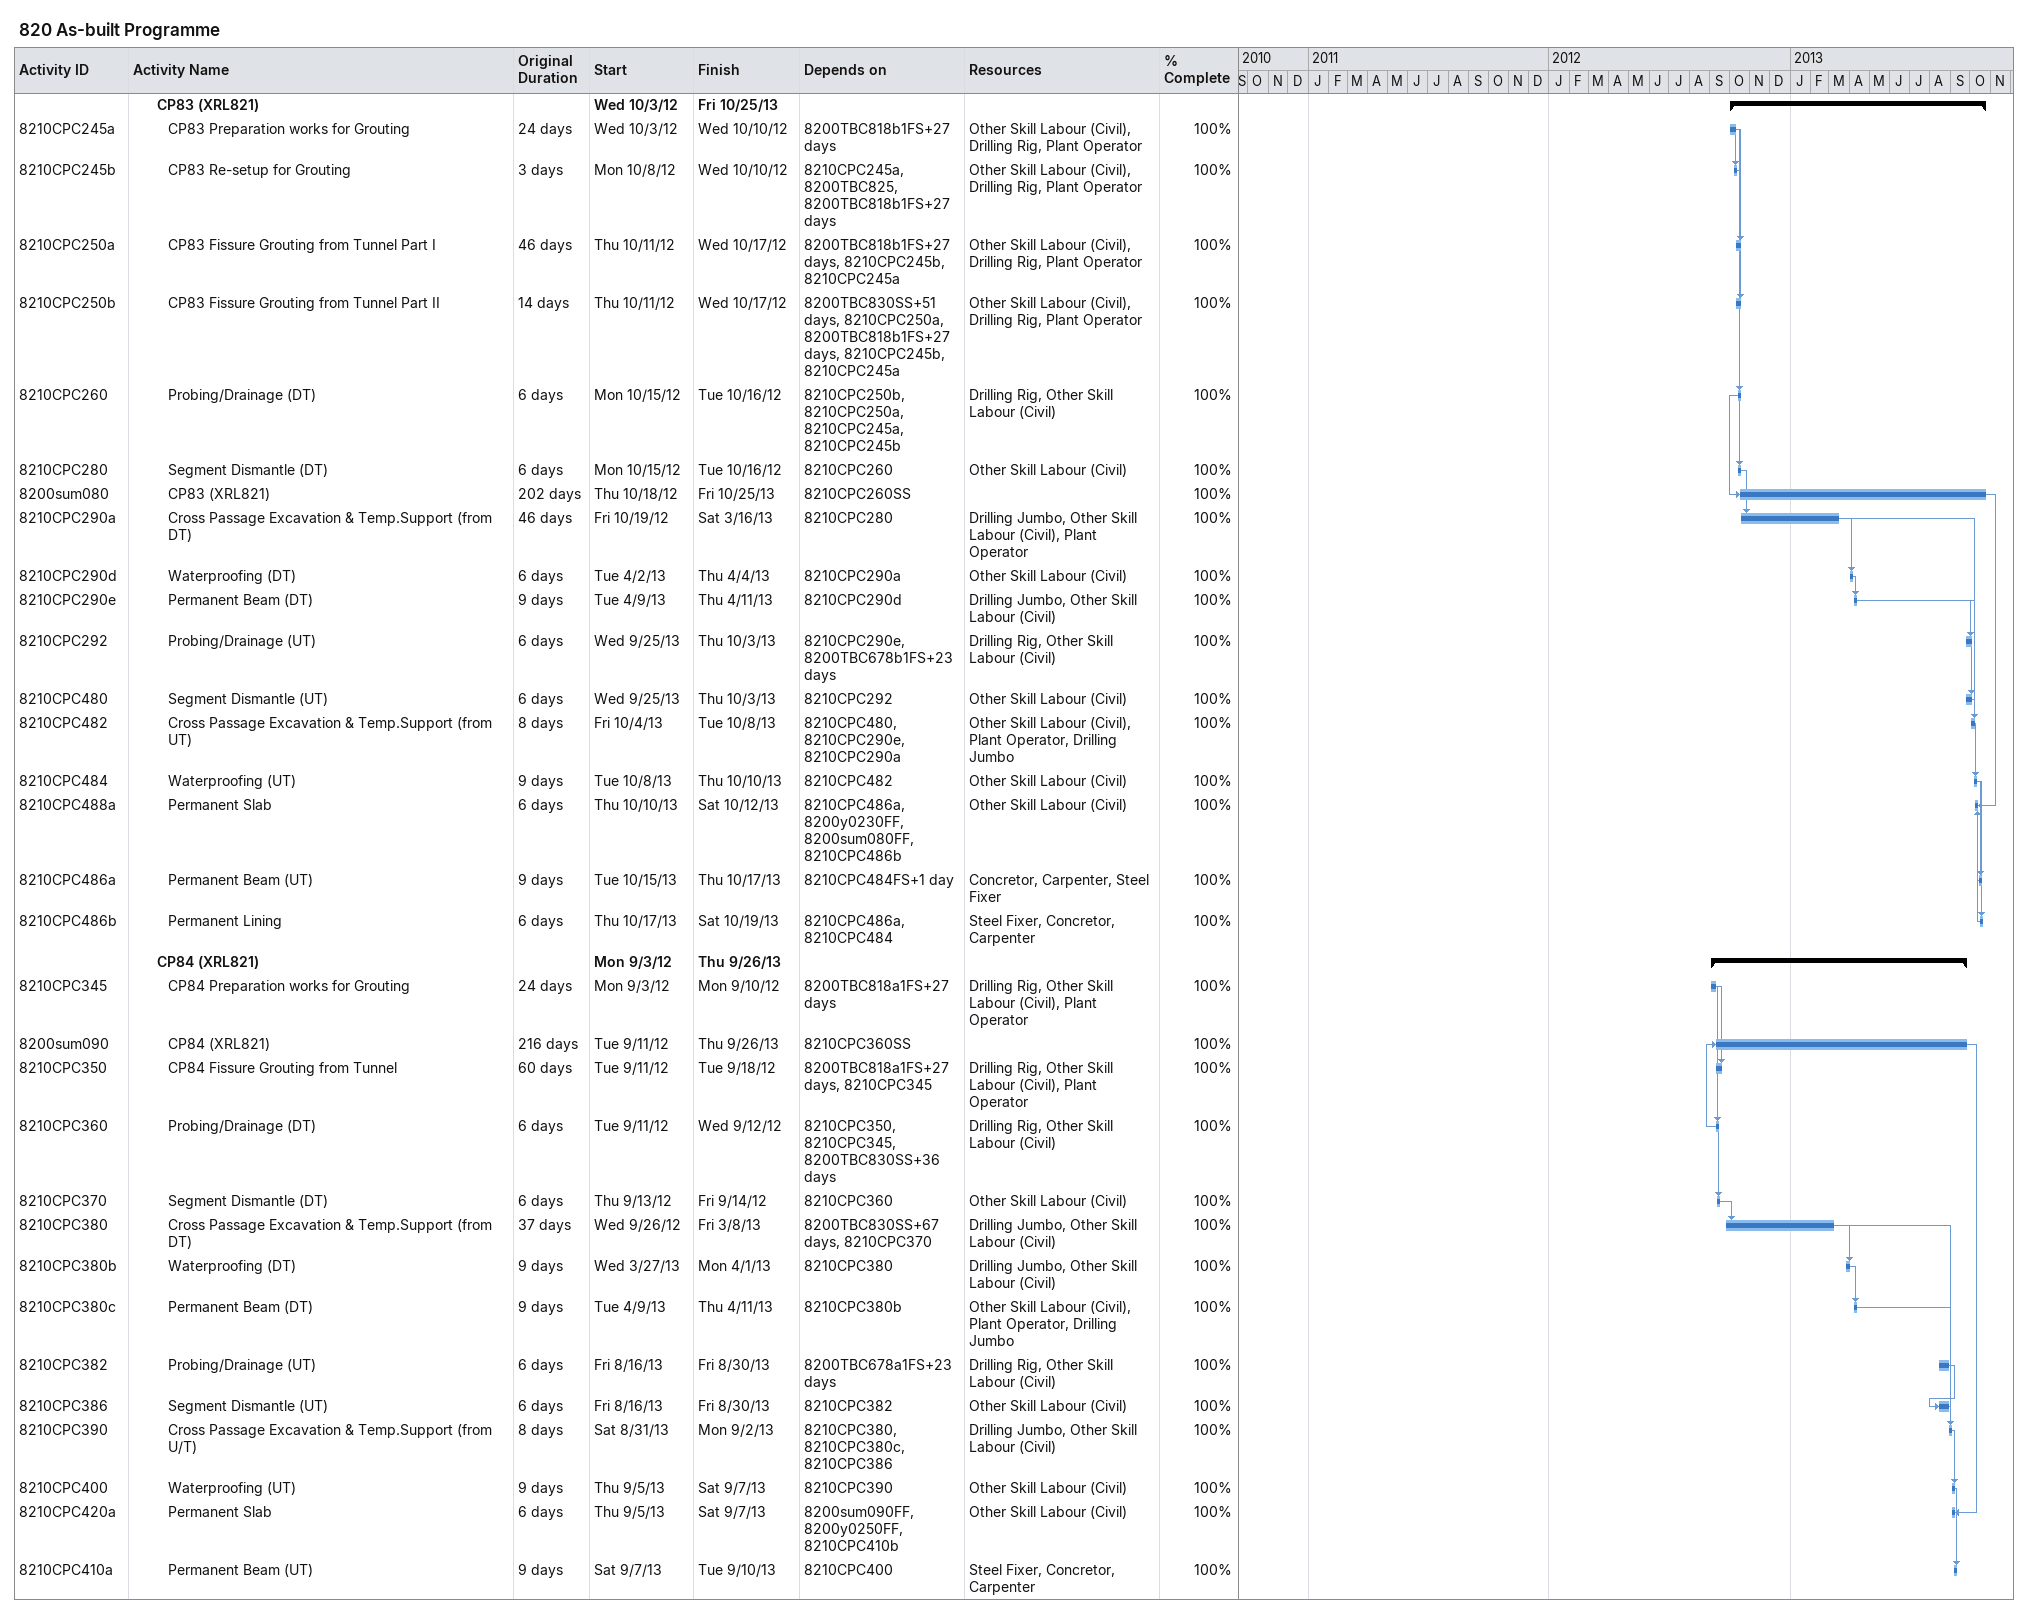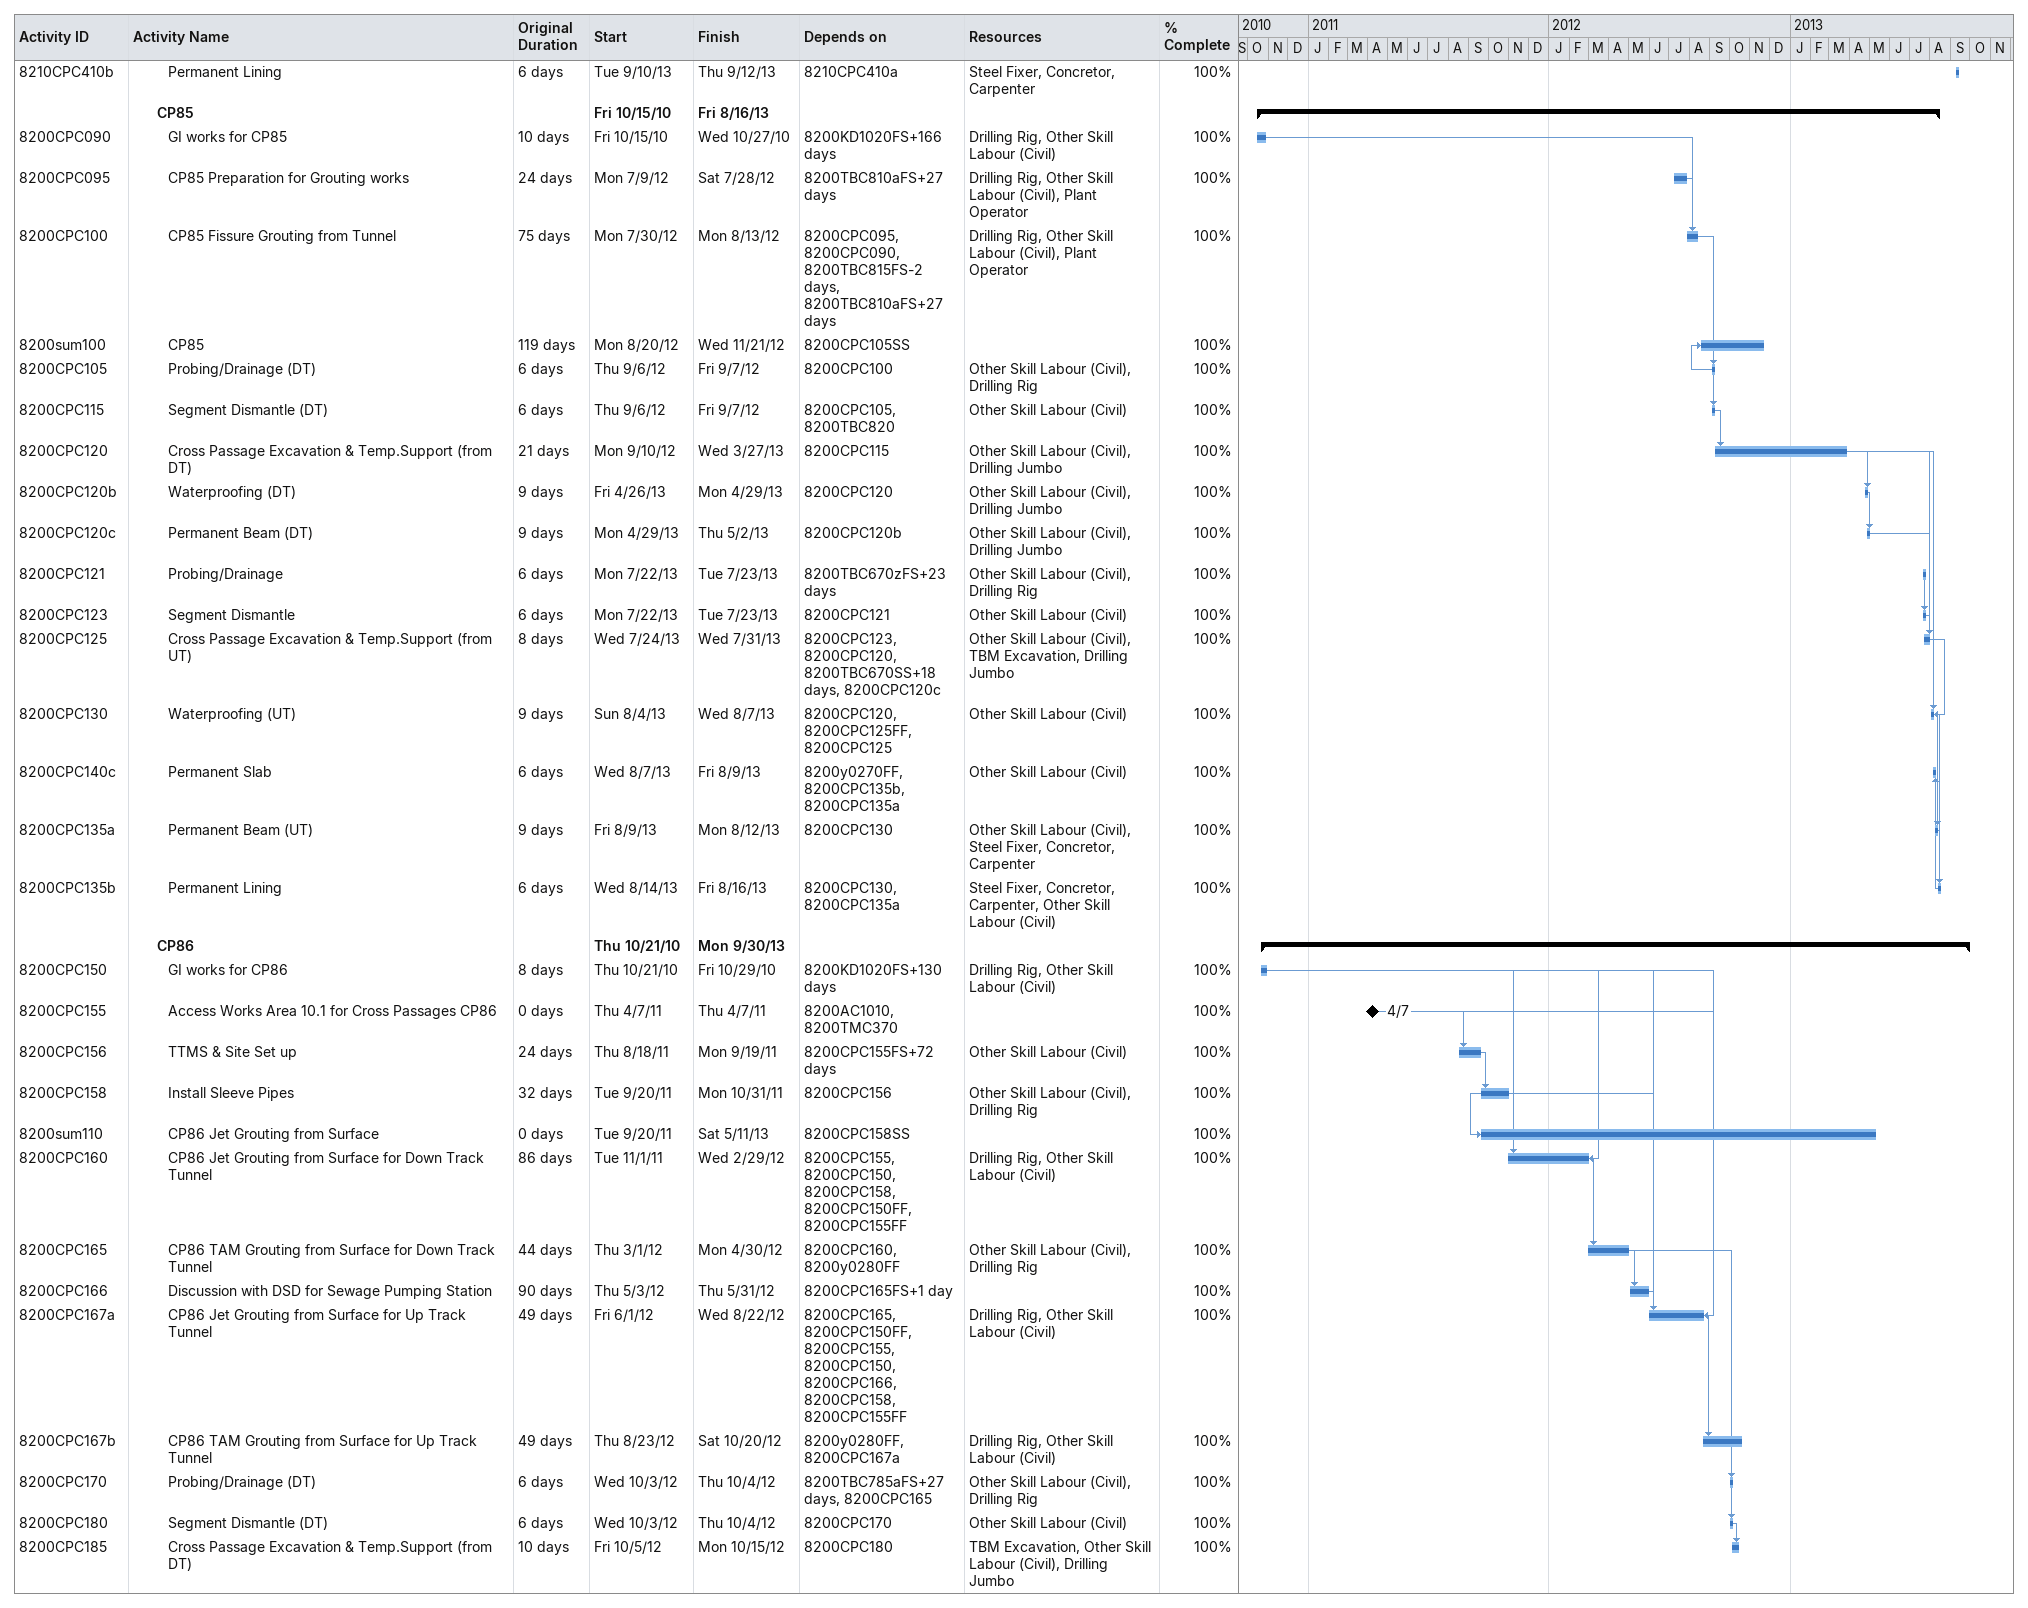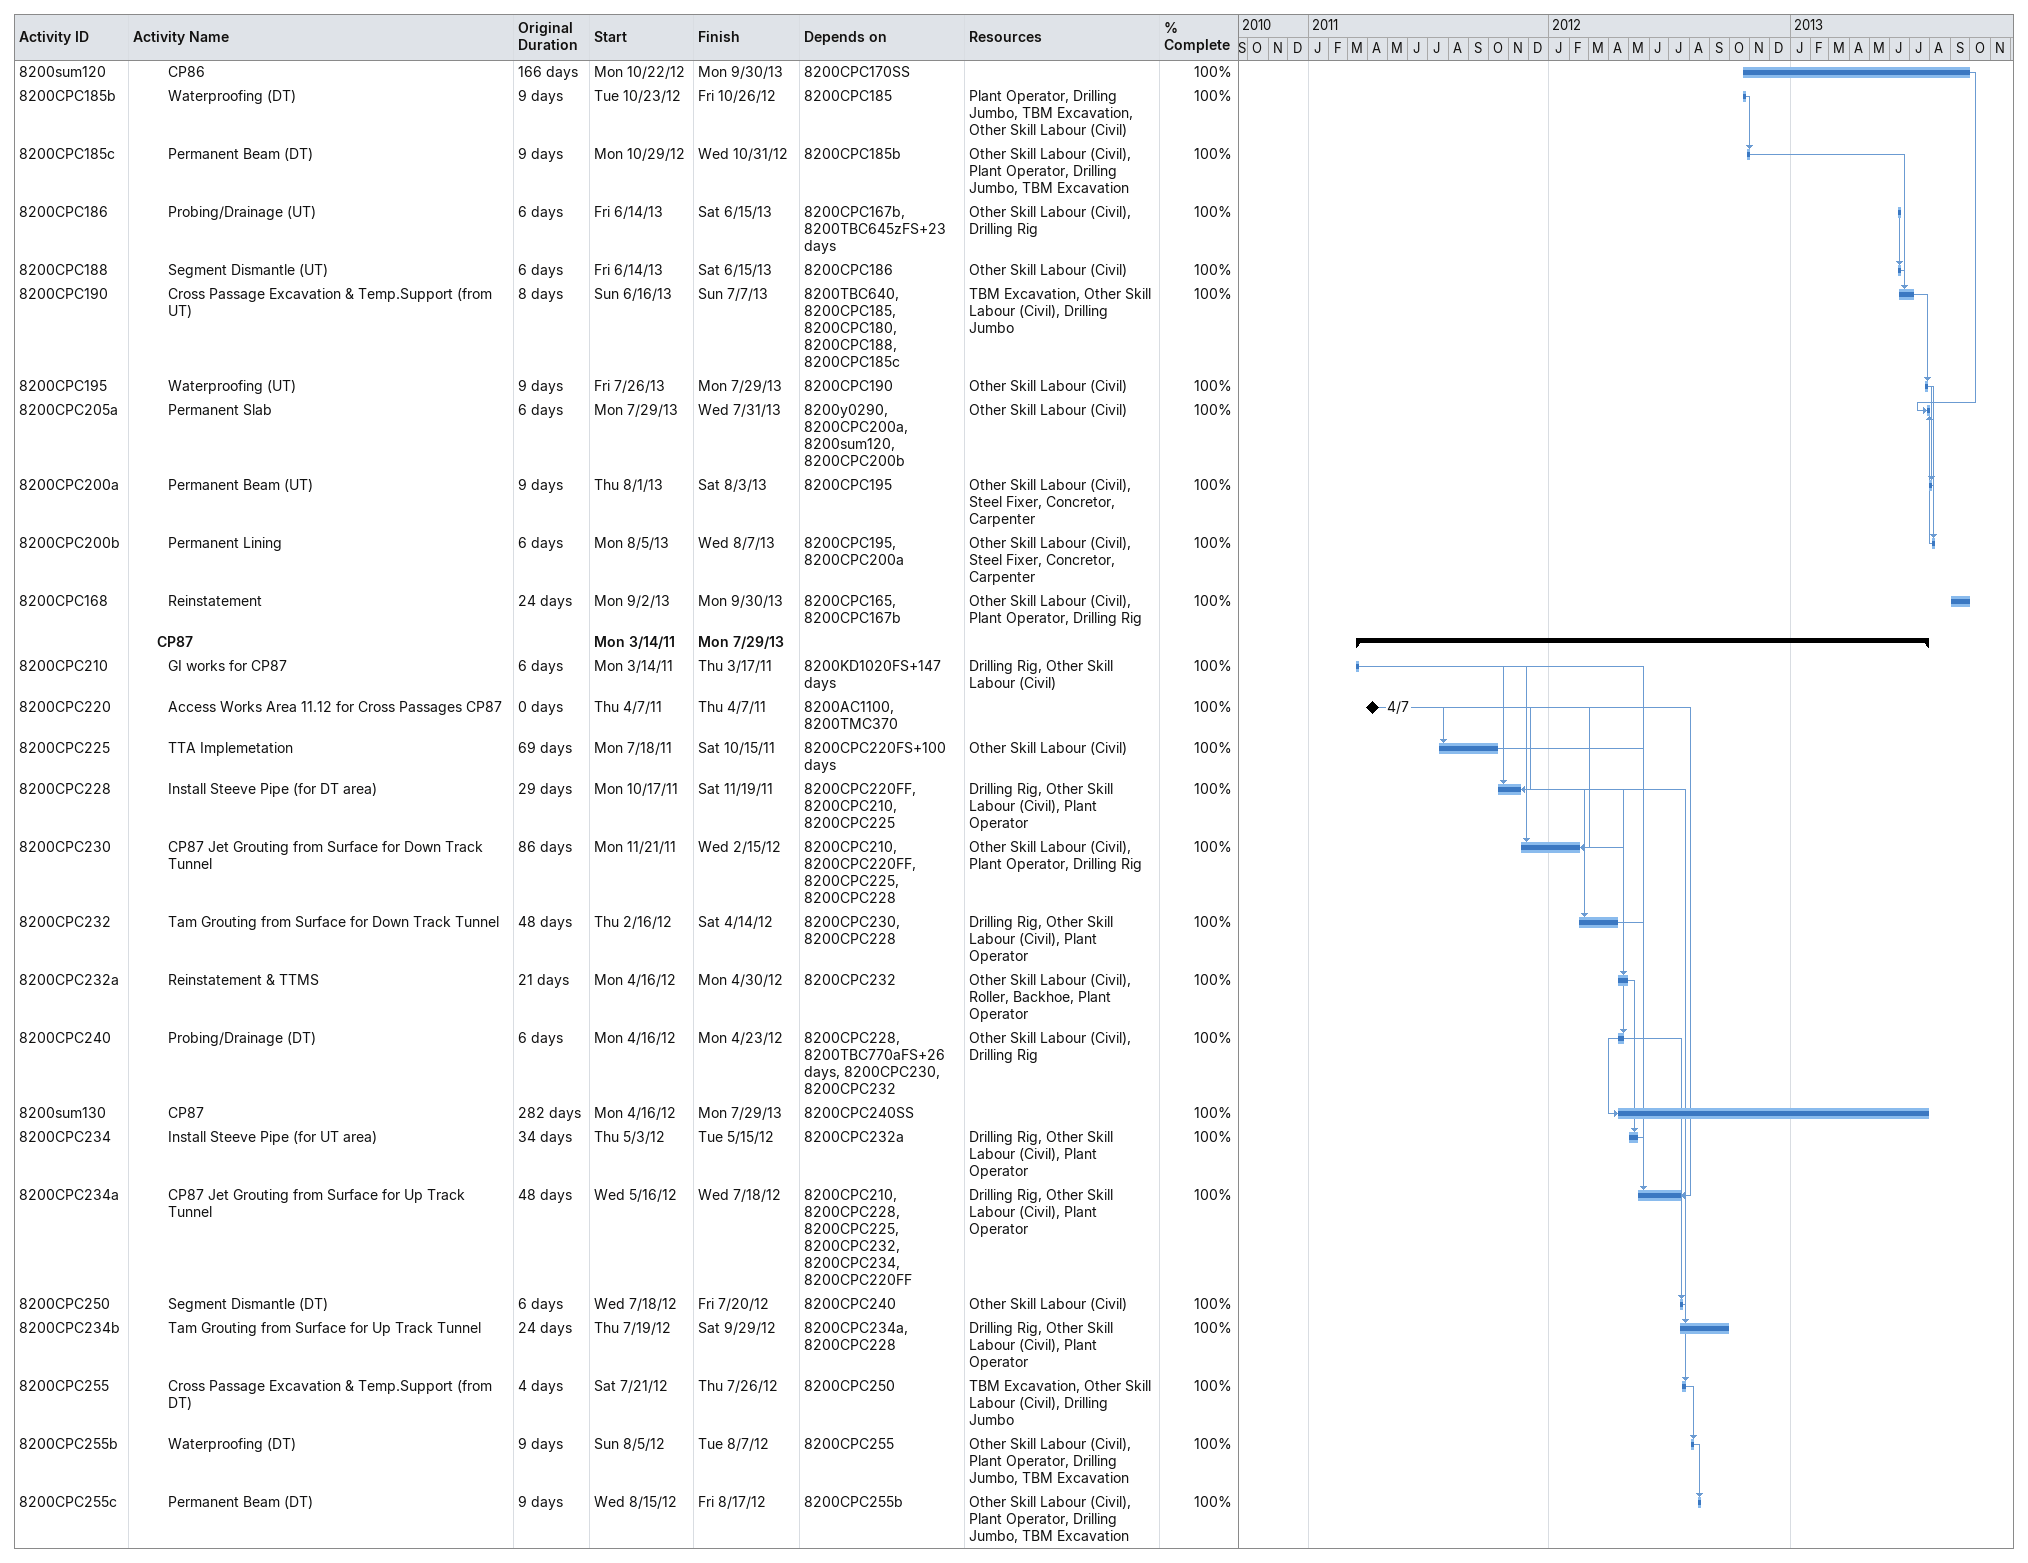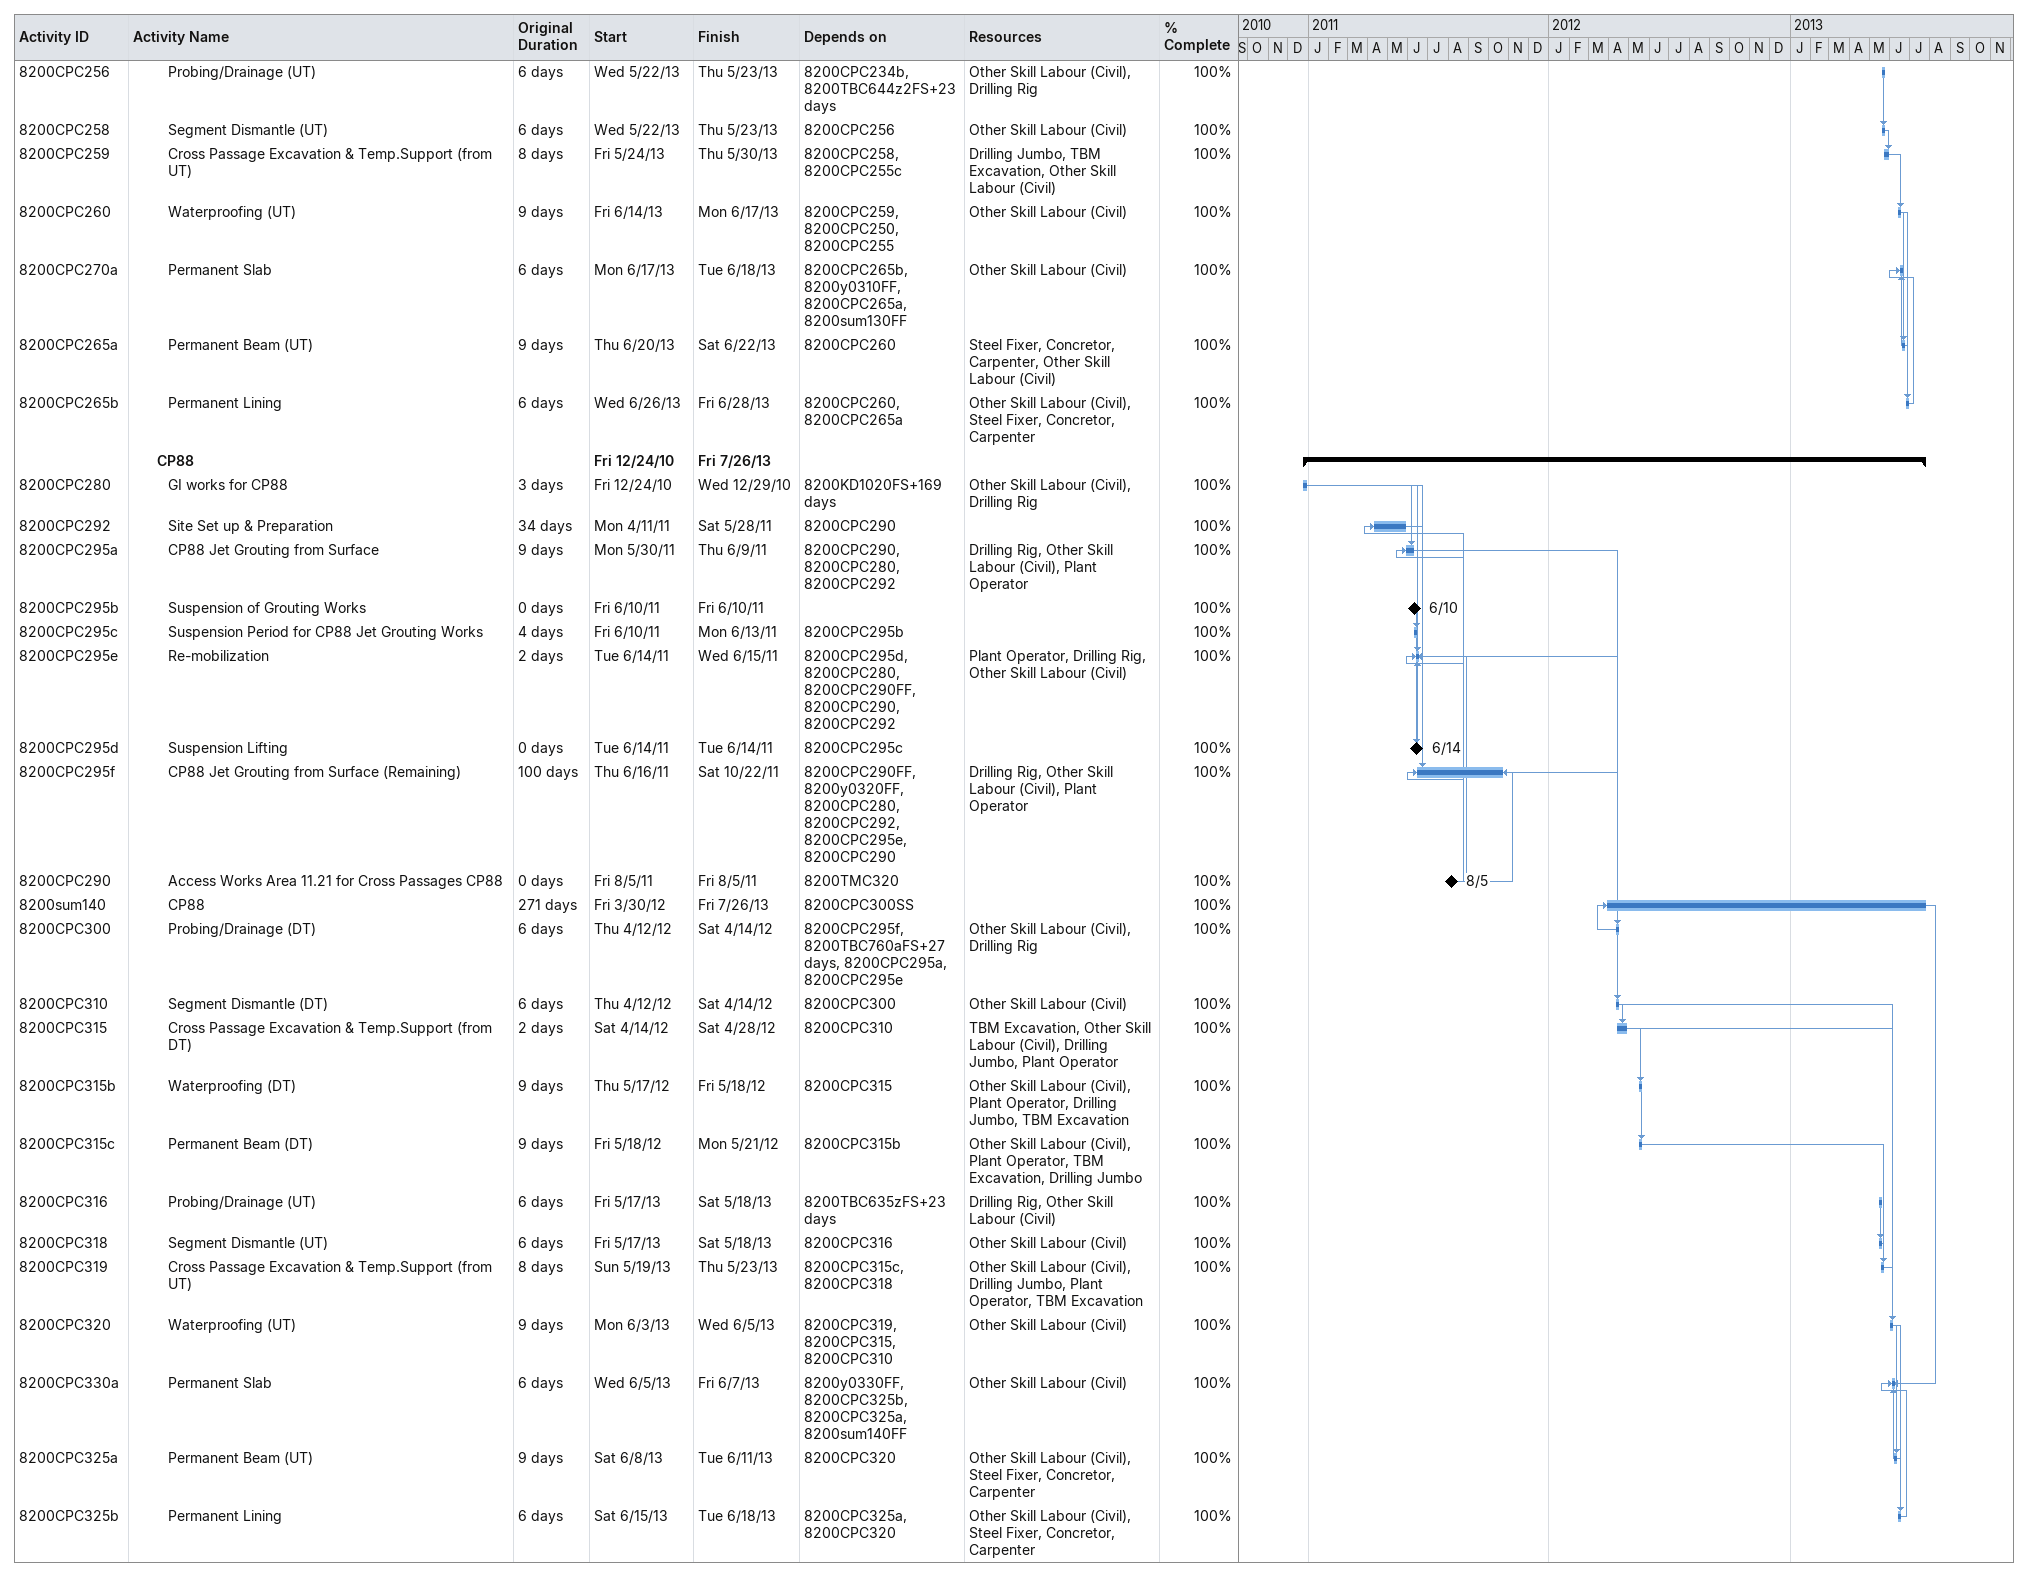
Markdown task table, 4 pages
820 As-built Programme

| ID | Level | Task | Original duration | Start | Finish | Predecessors | Resources | % complete |
|---|---|---|---|---|---|---|---|---|
|  | 3 | **CP83 (XRL821)** |  | 2012-10-03 | 2013-10-25 |  |  |  |
| 8210CPC245a | 4 | CP83 Preparation works for Grouting | 24d | 2012-10-03 | 2012-10-10 | 8200TBC818b1FS+27d | Other Skill Labour (Civil), Drilling Rig, Plant Operator | 100 |
| 8210CPC245b | 4 | CP83 Re-setup for Grouting | 3d | 2012-10-08 | 2012-10-10 | 8210CPC245a, 8200TBC825, 8200TBC818b1FS+27d | Other Skill Labour (Civil), Drilling Rig, Plant Operator | 100 |
| 8210CPC250a | 4 | CP83 Fissure Grouting from Tunnel Part I | 46d | 2012-10-11 | 2012-10-17 | 8200TBC818b1FS+27d, 8210CPC245b, 8210CPC245a | Other Skill Labour (Civil), Drilling Rig, Plant Operator | 100 |
| 8210CPC250b | 4 | CP83 Fissure Grouting from Tunnel Part II | 14d | 2012-10-11 | 2012-10-17 | 8200TBC830SS+51d, 8210CPC250a, 8200TBC818b1FS+27d, 8210CPC245b, 8210CPC245a | Other Skill Labour (Civil), Drilling Rig, Plant Operator | 100 |
| 8210CPC260 | 4 | Probing/Drainage (DT) | 6d | 2012-10-15 | 2012-10-16 | 8210CPC250b, 8210CPC250a, 8210CPC245a, 8210CPC245b | Drilling Rig, Other Skill Labour (Civil) | 100 |
| 8210CPC280 | 4 | Segment Dismantle (DT) | 6d | 2012-10-15 | 2012-10-16 | 8210CPC260 | Other Skill Labour (Civil) | 100 |
| 8200sum080 | 4 | CP83 (XRL821) | 202d | 2012-10-18 | 2013-10-25 | 8210CPC260SS |  | 100 |
| 8210CPC290a | 4 | Cross Passage Excavation & Temp.Support (from DT) | 46d | 2012-10-19 | 2013-03-16 | 8210CPC280 | Drilling Jumbo, Other Skill Labour (Civil), Plant Operator | 100 |
| 8210CPC290d | 4 | Waterproofing (DT) | 6d | 2013-04-02 | 2013-04-04 | 8210CPC290a | Other Skill Labour (Civil) | 100 |
| 8210CPC290e | 4 | Permanent Beam (DT) | 9d | 2013-04-09 | 2013-04-11 | 8210CPC290d | Drilling Jumbo, Other Skill Labour (Civil) | 100 |
| 8210CPC292 | 4 | Probing/Drainage (UT) | 6d | 2013-09-25 | 2013-10-03 | 8210CPC290e, 8200TBC678b1FS+23d | Drilling Rig, Other Skill Labour (Civil) | 100 |
| 8210CPC480 | 4 | Segment Dismantle (UT) | 6d | 2013-09-25 | 2013-10-03 | 8210CPC292 | Other Skill Labour (Civil) | 100 |
| 8210CPC482 | 4 | Cross Passage Excavation & Temp.Support (from UT) | 8d | 2013-10-04 | 2013-10-08 | 8210CPC480, 8210CPC290e, 8210CPC290a | Other Skill Labour (Civil), Plant Operator, Drilling Jumbo | 100 |
| 8210CPC484 | 4 | Waterproofing (UT) | 9d | 2013-10-08 | 2013-10-10 | 8210CPC482 | Other Skill Labour (Civil) | 100 |
| 8210CPC488a | 4 | Permanent Slab | 6d | 2013-10-10 | 2013-10-12 | 8210CPC486a, 8200y0230FF, 8200sum080FF, 8210CPC486b | Other Skill Labour (Civil) | 100 |
| 8210CPC486a | 4 | Permanent Beam (UT) | 9d | 2013-10-15 | 2013-10-17 | 8210CPC484FS+1d | Concretor, Carpenter, Steel Fixer | 100 |
| 8210CPC486b | 4 | Permanent Lining | 6d | 2013-10-17 | 2013-10-19 | 8210CPC486a, 8210CPC484 | Steel Fixer, Concretor, Carpenter | 100 |
|  | 3 | **CP84 (XRL821)** |  | 2012-09-03 | 2013-09-26 |  |  |  |
| 8210CPC345 | 4 | CP84 Preparation works for Grouting | 24d | 2012-09-03 | 2012-09-10 | 8200TBC818a1FS+27d | Drilling Rig, Other Skill Labour (Civil), Plant Operator | 100 |
| 8200sum090 | 4 | CP84 (XRL821) | 216d | 2012-09-11 | 2013-09-26 | 8210CPC360SS |  | 100 |
| 8210CPC350 | 4 | CP84 Fissure Grouting from Tunnel | 60d | 2012-09-11 | 2012-09-18 | 8200TBC818a1FS+27d, 8210CPC345 | Drilling Rig, Other Skill Labour (Civil), Plant Operator | 100 |
| 8210CPC360 | 4 | Probing/Drainage (DT) | 6d | 2012-09-11 | 2012-09-12 | 8210CPC350, 8210CPC345, 8200TBC830SS+36d | Drilling Rig, Other Skill Labour (Civil) | 100 |
| 8210CPC370 | 4 | Segment Dismantle (DT) | 6d | 2012-09-13 | 2012-09-14 | 8210CPC360 | Other Skill Labour (Civil) | 100 |
| 8210CPC380 | 4 | Cross Passage Excavation & Temp.Support (from DT) | 37d | 2012-09-26 | 2013-03-08 | 8200TBC830SS+67d, 8210CPC370 | Drilling Jumbo, Other Skill Labour (Civil) | 100 |
| 8210CPC380b | 4 | Waterproofing (DT) | 9d | 2013-03-27 | 2013-04-01 | 8210CPC380 | Drilling Jumbo, Other Skill Labour (Civil) | 100 |
| 8210CPC380c | 4 | Permanent Beam (DT) | 9d | 2013-04-09 | 2013-04-11 | 8210CPC380b | Other Skill Labour (Civil), Plant Operator, Drilling Jumbo | 100 |
| 8210CPC382 | 4 | Probing/Drainage (UT) | 6d | 2013-08-16 | 2013-08-30 | 8200TBC678a1FS+23d | Drilling Rig, Other Skill Labour (Civil) | 100 |
| 8210CPC386 | 4 | Segment Dismantle (UT) | 6d | 2013-08-16 | 2013-08-30 | 8210CPC382 | Other Skill Labour (Civil) | 100 |
| 8210CPC390 | 4 | Cross Passage Excavation & Temp.Support (from U/T) | 8d | 2013-08-31 | 2013-09-02 | 8210CPC380, 8210CPC380c, 8210CPC386 | Drilling Jumbo, Other Skill Labour (Civil) | 100 |
| 8210CPC400 | 4 | Waterproofing (UT) | 9d | 2013-09-05 | 2013-09-07 | 8210CPC390 | Other Skill Labour (Civil) | 100 |
| 8210CPC420a | 4 | Permanent Slab | 6d | 2013-09-05 | 2013-09-07 | 8200sum090FF, 8200y0250FF, 8210CPC410b | Other Skill Labour (Civil) | 100 |
| 8210CPC410a | 4 | Permanent Beam (UT) | 9d | 2013-09-07 | 2013-09-10 | 8210CPC400 | Steel Fixer, Concretor, Carpenter | 100 |
| 8210CPC410b | 4 | Permanent Lining | 6d | 2013-09-10 | 2013-09-12 | 8210CPC410a | Steel Fixer, Concretor, Carpenter | 100 |
|  | 3 | **CP85** |  | 2010-10-15 | 2013-08-16 |  |  |  |
| 8200CPC090 | 4 | GI works for CP85 | 10d | 2010-10-15 | 2010-10-27 | 8200KD1020FS+166d | Drilling Rig, Other Skill Labour (Civil) | 100 |
| 8200CPC095 | 4 | CP85 Preparation for Grouting works | 24d | 2012-07-09 | 2012-07-28 | 8200TBC810aFS+27d | Drilling Rig, Other Skill Labour (Civil), Plant Operator | 100 |
| 8200CPC100 | 4 | CP85 Fissure Grouting from Tunnel | 75d | 2012-07-30 | 2012-08-13 | 8200CPC095, 8200CPC090, 8200TBC815FS-2d, 8200TBC810aFS+27d | Drilling Rig, Other Skill Labour (Civil), Plant Operator | 100 |
| 8200sum100 | 4 | CP85 | 119d | 2012-08-20 | 2012-11-21 | 8200CPC105SS |  | 100 |
| 8200CPC105 | 4 | Probing/Drainage (DT) | 6d | 2012-09-06 | 2012-09-07 | 8200CPC100 | Other Skill Labour (Civil), Drilling Rig | 100 |
| 8200CPC115 | 4 | Segment Dismantle (DT) | 6d | 2012-09-06 | 2012-09-07 | 8200CPC105, 8200TBC820 | Other Skill Labour (Civil) | 100 |
| 8200CPC120 | 4 | Cross Passage Excavation & Temp.Support (from DT) | 21d | 2012-09-10 | 2013-03-27 | 8200CPC115 | Other Skill Labour (Civil), Drilling Jumbo | 100 |
| 8200CPC120b | 4 | Waterproofing (DT) | 9d | 2013-04-26 | 2013-04-29 | 8200CPC120 | Other Skill Labour (Civil), Drilling Jumbo | 100 |
| 8200CPC120c | 4 | Permanent Beam (DT) | 9d | 2013-04-29 | 2013-05-02 | 8200CPC120b | Other Skill Labour (Civil), Drilling Jumbo | 100 |
| 8200CPC121 | 4 | Probing/Drainage | 6d | 2013-07-22 | 2013-07-23 | 8200TBC670zFS+23d | Other Skill Labour (Civil), Drilling Rig | 100 |
| 8200CPC123 | 4 | Segment Dismantle | 6d | 2013-07-22 | 2013-07-23 | 8200CPC121 | Other Skill Labour (Civil) | 100 |
| 8200CPC125 | 4 | Cross Passage Excavation & Temp.Support (from UT) | 8d | 2013-07-24 | 2013-07-31 | 8200CPC123, 8200CPC120, 8200TBC670SS+18d, 8200CPC120c | Other Skill Labour (Civil), TBM Excavation, Drilling Jumbo | 100 |
| 8200CPC130 | 4 | Waterproofing (UT) | 9d | 2013-08-04 | 2013-08-07 | 8200CPC120, 8200CPC125FF, 8200CPC125 | Other Skill Labour (Civil) | 100 |
| 8200CPC140c | 4 | Permanent Slab | 6d | 2013-08-07 | 2013-08-09 | 8200y0270FF, 8200CPC135b, 8200CPC135a | Other Skill Labour (Civil) | 100 |
| 8200CPC135a | 4 | Permanent Beam (UT) | 9d | 2013-08-09 | 2013-08-12 | 8200CPC130 | Other Skill Labour (Civil), Steel Fixer, Concretor, Carpenter | 100 |
| 8200CPC135b | 4 | Permanent Lining | 6d | 2013-08-14 | 2013-08-16 | 8200CPC130, 8200CPC135a | Steel Fixer, Concretor, Carpenter, Other Skill Labour (Civil) | 100 |
|  | 3 | **CP86** |  | 2010-10-21 | 2013-09-30 |  |  |  |
| 8200CPC150 | 4 | GI works for CP86 | 8d | 2010-10-21 | 2010-10-29 | 8200KD1020FS+130d | Drilling Rig, Other Skill Labour (Civil) | 100 |
| 8200CPC155 | 4 | Access Works Area 10.1 for Cross Passages CP86 | 0d | 2011-04-07 | 2011-04-07 | 8200AC1010, 8200TMC370 |  | 100 |
| 8200CPC156 | 4 | TTMS & Site Set up | 24d | 2011-08-18 | 2011-09-19 | 8200CPC155FS+72d | Other Skill Labour (Civil) | 100 |
| 8200CPC158 | 4 | Install Sleeve Pipes | 32d | 2011-09-20 | 2011-10-31 | 8200CPC156 | Other Skill Labour (Civil), Drilling Rig | 100 |
| 8200sum110 | 4 | CP86 Jet Grouting from Surface | 0d | 2011-09-20 | 2013-05-11 | 8200CPC158SS |  | 100 |
| 8200CPC160 | 4 | CP86 Jet Grouting from Surface for Down Track Tunnel | 86d | 2011-11-01 | 2012-02-29 | 8200CPC155, 8200CPC150, 8200CPC158, 8200CPC150FF, 8200CPC155FF | Drilling Rig, Other Skill Labour (Civil) | 100 |
| 8200CPC165 | 4 | CP86 TAM Grouting from Surface for Down Track Tunnel | 44d | 2012-03-01 | 2012-04-30 | 8200CPC160, 8200y0280FF | Other Skill Labour (Civil), Drilling Rig | 100 |
| 8200CPC166 | 4 | Discussion with DSD for Sewage Pumping Station | 90d | 2012-05-03 | 2012-05-31 | 8200CPC165FS+1d |  | 100 |
| 8200CPC167a | 4 | CP86 Jet Grouting from Surface for Up Track Tunnel | 49d | 2012-06-01 | 2012-08-22 | 8200CPC165, 8200CPC150FF, 8200CPC155, 8200CPC150, 8200CPC166, 8200CPC158, 8200CPC155FF | Drilling Rig, Other Skill Labour (Civil) | 100 |
| 8200CPC167b | 4 | CP86 TAM Grouting from Surface for Up Track Tunnel | 49d | 2012-08-23 | 2012-10-20 | 8200y0280FF, 8200CPC167a | Drilling Rig, Other Skill Labour (Civil) | 100 |
| 8200CPC170 | 4 | Probing/Drainage (DT) | 6d | 2012-10-03 | 2012-10-04 | 8200TBC785aFS+27d, 8200CPC165 | Other Skill Labour (Civil), Drilling Rig | 100 |
| 8200CPC180 | 4 | Segment Dismantle (DT) | 6d | 2012-10-03 | 2012-10-04 | 8200CPC170 | Other Skill Labour (Civil) | 100 |
| 8200CPC185 | 4 | Cross Passage Excavation & Temp.Support (from DT) | 10d | 2012-10-05 | 2012-10-15 | 8200CPC180 | TBM Excavation, Other Skill Labour (Civil), Drilling Jumbo | 100 |
| 8200sum120 | 4 | CP86 | 166d | 2012-10-22 | 2013-09-30 | 8200CPC170SS |  | 100 |
| 8200CPC185b | 4 | Waterproofing (DT) | 9d | 2012-10-23 | 2012-10-26 | 8200CPC185 | Plant Operator, Drilling Jumbo, TBM Excavation, Other Skill Labour (Civil) | 100 |
| 8200CPC185c | 4 | Permanent Beam (DT) | 9d | 2012-10-29 | 2012-10-31 | 8200CPC185b | Other Skill Labour (Civil), Plant Operator, Drilling Jumbo, TBM Excavation | 100 |
| 8200CPC186 | 4 | Probing/Drainage (UT) | 6d | 2013-06-14 | 2013-06-15 | 8200CPC167b, 8200TBC645zFS+23d | Other Skill Labour (Civil), Drilling Rig | 100 |
| 8200CPC188 | 4 | Segment Dismantle (UT) | 6d | 2013-06-14 | 2013-06-15 | 8200CPC186 | Other Skill Labour (Civil) | 100 |
| 8200CPC190 | 4 | Cross Passage Excavation & Temp.Support (from UT) | 8d | 2013-06-16 | 2013-07-07 | 8200TBC640, 8200CPC185, 8200CPC180, 8200CPC188, 8200CPC185c | TBM Excavation, Other Skill Labour (Civil), Drilling Jumbo | 100 |
| 8200CPC195 | 4 | Waterproofing (UT) | 9d | 2013-07-26 | 2013-07-29 | 8200CPC190 | Other Skill Labour (Civil) | 100 |
| 8200CPC205a | 4 | Permanent Slab | 6d | 2013-07-29 | 2013-07-31 | 8200y0290, 8200CPC200a, 8200sum120, 8200CPC200b | Other Skill Labour (Civil) | 100 |
| 8200CPC200a | 4 | Permanent Beam (UT) | 9d | 2013-08-01 | 2013-08-03 | 8200CPC195 | Other Skill Labour (Civil), Steel Fixer, Concretor, Carpenter | 100 |
| 8200CPC200b | 4 | Permanent Lining | 6d | 2013-08-05 | 2013-08-07 | 8200CPC195, 8200CPC200a | Other Skill Labour (Civil), Steel Fixer, Concretor, Carpenter | 100 |
| 8200CPC168 | 4 | Reinstatement | 24d | 2013-09-02 | 2013-09-30 | 8200CPC165, 8200CPC167b | Other Skill Labour (Civil), Plant Operator, Drilling Rig | 100 |
|  | 3 | **CP87** |  | 2011-03-14 | 2013-07-29 |  |  |  |
| 8200CPC210 | 4 | GI works for CP87 | 6d | 2011-03-14 | 2011-03-17 | 8200KD1020FS+147d | Drilling Rig, Other Skill Labour (Civil) | 100 |
| 8200CPC220 | 4 | Access Works Area 11.12 for Cross Passages CP87 | 0d | 2011-04-07 | 2011-04-07 | 8200AC1100, 8200TMC370 |  | 100 |
| 8200CPC225 | 4 | TTA Implemetation | 69d | 2011-07-18 | 2011-10-15 | 8200CPC220FS+100d | Other Skill Labour (Civil) | 100 |
| 8200CPC228 | 4 | Install Steeve Pipe (for DT area) | 29d | 2011-10-17 | 2011-11-19 | 8200CPC220FF, 8200CPC210, 8200CPC225 | Drilling Rig, Other Skill Labour (Civil), Plant Operator | 100 |
| 8200CPC230 | 4 | CP87 Jet Grouting from Surface for Down Track Tunnel | 86d | 2011-11-21 | 2012-02-15 | 8200CPC210, 8200CPC220FF, 8200CPC225, 8200CPC228 | Other Skill Labour (Civil), Plant Operator, Drilling Rig | 100 |
| 8200CPC232 | 4 | Tam Grouting from Surface for Down Track Tunnel | 48d | 2012-02-16 | 2012-04-14 | 8200CPC230, 8200CPC228 | Drilling Rig, Other Skill Labour (Civil), Plant Operator | 100 |
| 8200CPC232a | 4 | Reinstatement & TTMS | 21d | 2012-04-16 | 2012-04-30 | 8200CPC232 | Other Skill Labour (Civil), Roller, Backhoe, Plant Operator | 100 |
| 8200CPC240 | 4 | Probing/Drainage (DT) | 6d | 2012-04-16 | 2012-04-23 | 8200CPC228, 8200TBC770aFS+26d, 8200CPC230, 8200CPC232 | Other Skill Labour (Civil), Drilling Rig | 100 |
| 8200sum130 | 4 | CP87 | 282d | 2012-04-16 | 2013-07-29 | 8200CPC240SS |  | 100 |
| 8200CPC234 | 4 | Install Steeve Pipe (for UT area) | 34d | 2012-05-03 | 2012-05-15 | 8200CPC232a | Drilling Rig, Other Skill Labour (Civil), Plant Operator | 100 |
| 8200CPC234a | 4 | CP87 Jet Grouting from Surface for Up Track Tunnel | 48d | 2012-05-16 | 2012-07-18 | 8200CPC210, 8200CPC228, 8200CPC225, 8200CPC232, 8200CPC234, 8200CPC220FF | Drilling Rig, Other Skill Labour (Civil), Plant Operator | 100 |
| 8200CPC250 | 4 | Segment Dismantle (DT) | 6d | 2012-07-18 | 2012-07-20 | 8200CPC240 | Other Skill Labour (Civil) | 100 |
| 8200CPC234b | 4 | Tam Grouting from Surface for Up Track Tunnel | 24d | 2012-07-19 | 2012-09-29 | 8200CPC234a, 8200CPC228 | Drilling Rig, Other Skill Labour (Civil), Plant Operator | 100 |
| 8200CPC255 | 4 | Cross Passage Excavation & Temp.Support (from DT) | 4d | 2012-07-21 | 2012-07-26 | 8200CPC250 | TBM Excavation, Other Skill Labour (Civil), Drilling Jumbo | 100 |
| 8200CPC255b | 4 | Waterproofing (DT) | 9d | 2012-08-05 | 2012-08-07 | 8200CPC255 | Other Skill Labour (Civil), Plant Operator, Drilling Jumbo, TBM Excavation | 100 |
| 8200CPC255c | 4 | Permanent Beam (DT) | 9d | 2012-08-15 | 2012-08-17 | 8200CPC255b | Other Skill Labour (Civil), Plant Operator, Drilling Jumbo, TBM Excavation | 100 |
| 8200CPC256 | 4 | Probing/Drainage (UT) | 6d | 2013-05-22 | 2013-05-23 | 8200CPC234b, 8200TBC644z2FS+23d | Other Skill Labour (Civil), Drilling Rig | 100 |
| 8200CPC258 | 4 | Segment Dismantle (UT) | 6d | 2013-05-22 | 2013-05-23 | 8200CPC256 | Other Skill Labour (Civil) | 100 |
| 8200CPC259 | 4 | Cross Passage Excavation & Temp.Support (from UT) | 8d | 2013-05-24 | 2013-05-30 | 8200CPC258, 8200CPC255c | Drilling Jumbo, TBM Excavation, Other Skill Labour (Civil) | 100 |
| 8200CPC260 | 4 | Waterproofing (UT) | 9d | 2013-06-14 | 2013-06-17 | 8200CPC259, 8200CPC250, 8200CPC255 | Other Skill Labour (Civil) | 100 |
| 8200CPC270a | 4 | Permanent Slab | 6d | 2013-06-17 | 2013-06-18 | 8200CPC265b, 8200y0310FF, 8200CPC265a, 8200sum130FF | Other Skill Labour (Civil) | 100 |
| 8200CPC265a | 4 | Permanent Beam (UT) | 9d | 2013-06-20 | 2013-06-22 | 8200CPC260 | Steel Fixer, Concretor, Carpenter, Other Skill Labour (Civil) | 100 |
| 8200CPC265b | 4 | Permanent Lining | 6d | 2013-06-26 | 2013-06-28 | 8200CPC260, 8200CPC265a | Other Skill Labour (Civil), Steel Fixer, Concretor, Carpenter | 100 |
|  | 3 | **CP88** |  | 2010-12-24 | 2013-07-26 |  |  |  |
| 8200CPC280 | 4 | GI works for CP88 | 3d | 2010-12-24 | 2010-12-29 | 8200KD1020FS+169d | Other Skill Labour (Civil), Drilling Rig | 100 |
| 8200CPC292 | 4 | Site Set up & Preparation | 34d | 2011-04-11 | 2011-05-28 | 8200CPC290 |  | 100 |
| 8200CPC295a | 4 | CP88 Jet Grouting from Surface | 9d | 2011-05-30 | 2011-06-09 | 8200CPC290, 8200CPC280, 8200CPC292 | Drilling Rig, Other Skill Labour (Civil), Plant Operator | 100 |
| 8200CPC295b | 4 | Suspension of Grouting Works | 0d | 2011-06-10 | 2011-06-10 |  |  | 100 |
| 8200CPC295c | 4 | Suspension Period for CP88 Jet Grouting Works | 4d | 2011-06-10 | 2011-06-13 | 8200CPC295b |  | 100 |
| 8200CPC295e | 4 | Re-mobilization | 2d | 2011-06-14 | 2011-06-15 | 8200CPC295d, 8200CPC280, 8200CPC290FF, 8200CPC290, 8200CPC292 | Plant Operator, Drilling Rig, Other Skill Labour (Civil) | 100 |
| 8200CPC295d | 4 | Suspension Lifting | 0d | 2011-06-14 | 2011-06-14 | 8200CPC295c |  | 100 |
| 8200CPC295f | 4 | CP88 Jet Grouting from Surface (Remaining) | 100d | 2011-06-16 | 2011-10-22 | 8200CPC290FF, 8200y0320FF, 8200CPC280, 8200CPC292, 8200CPC295e, 8200CPC290 | Drilling Rig, Other Skill Labour (Civil), Plant Operator | 100 |
| 8200CPC290 | 4 | Access Works Area 11.21 for Cross Passages CP88 | 0d | 2011-08-05 | 2011-08-05 | 8200TMC320 |  | 100 |
| 8200sum140 | 4 | CP88 | 271d | 2012-03-30 | 2013-07-26 | 8200CPC300SS |  | 100 |
| 8200CPC300 | 4 | Probing/Drainage (DT) | 6d | 2012-04-12 | 2012-04-14 | 8200CPC295f, 8200TBC760aFS+27d, 8200CPC295a, 8200CPC295e | Other Skill Labour (Civil), Drilling Rig | 100 |
| 8200CPC310 | 4 | Segment Dismantle (DT) | 6d | 2012-04-12 | 2012-04-14 | 8200CPC300 | Other Skill Labour (Civil) | 100 |
| 8200CPC315 | 4 | Cross Passage Excavation & Temp.Support (from DT) | 2d | 2012-04-14 | 2012-04-28 | 8200CPC310 | TBM Excavation, Other Skill Labour (Civil), Drilling Jumbo, Plant Operator | 100 |
| 8200CPC315b | 4 | Waterproofing (DT) | 9d | 2012-05-17 | 2012-05-18 | 8200CPC315 | Other Skill Labour (Civil), Plant Operator, Drilling Jumbo, TBM Excavation | 100 |
| 8200CPC315c | 4 | Permanent Beam (DT) | 9d | 2012-05-18 | 2012-05-21 | 8200CPC315b | Other Skill Labour (Civil), Plant Operator, TBM Excavation, Drilling Jumbo | 100 |
| 8200CPC316 | 4 | Probing/Drainage (UT) | 6d | 2013-05-17 | 2013-05-18 | 8200TBC635zFS+23d | Drilling Rig, Other Skill Labour (Civil) | 100 |
| 8200CPC318 | 4 | Segment Dismantle (UT) | 6d | 2013-05-17 | 2013-05-18 | 8200CPC316 | Other Skill Labour (Civil) | 100 |
| 8200CPC319 | 4 | Cross Passage Excavation & Temp.Support (from UT) | 8d | 2013-05-19 | 2013-05-23 | 8200CPC315c, 8200CPC318 | Other Skill Labour (Civil), Drilling Jumbo, Plant Operator, TBM Excavation | 100 |
| 8200CPC320 | 4 | Waterproofing (UT) | 9d | 2013-06-03 | 2013-06-05 | 8200CPC319, 8200CPC315, 8200CPC310 | Other Skill Labour (Civil) | 100 |
| 8200CPC330a | 4 | Permanent Slab | 6d | 2013-06-05 | 2013-06-07 | 8200y0330FF, 8200CPC325b, 8200CPC325a, 8200sum140FF | Other Skill Labour (Civil) | 100 |
| 8200CPC325a | 4 | Permanent Beam (UT) | 9d | 2013-06-08 | 2013-06-11 | 8200CPC320 | Other Skill Labour (Civil), Steel Fixer, Concretor, Carpenter | 100 |
| 8200CPC325b | 4 | Permanent Lining | 6d | 2013-06-15 | 2013-06-18 | 8200CPC325a, 8200CPC320 | Other Skill Labour (Civil), Steel Fixer, Concretor, Carpenter | 100 |
